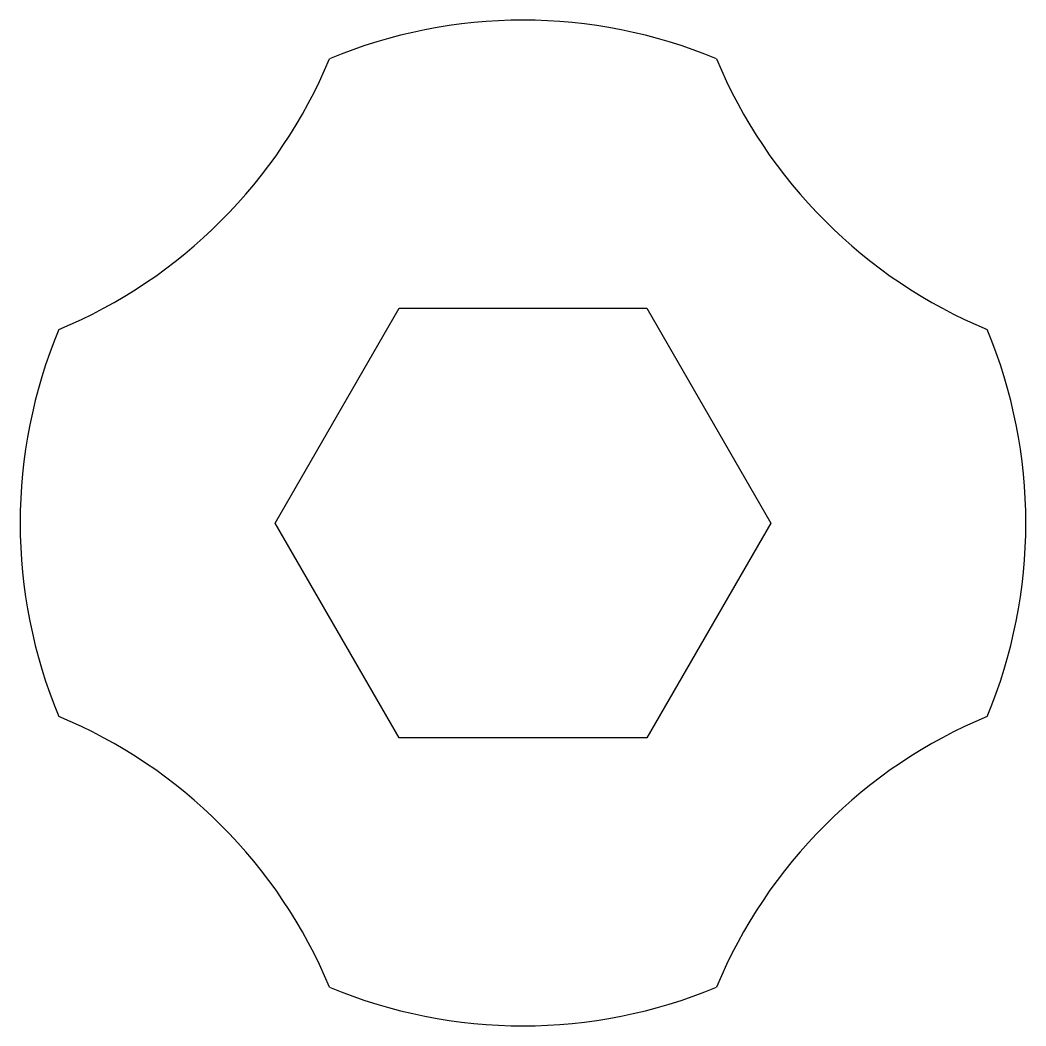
# Model space of a CAD drawing. Header units: millimetres. Extents: x 0 to 26, y 0 to 26.
import ezdxf

# ---------------------------------------------------------------- set-up
doc = ezdxf.new("R2010")
doc.units = ezdxf.units.MM

msp = doc.modelspace()

# ---------------------------------------------------------------- linework, layer by layer
at = {"color": 7, "linetype": 'Continuous', "lineweight": 25}
for p, q in [((6.591, 13), (9.796, 18.55)), ((9.796, 18.55), (16.204, 18.55)), ((16.204, 18.55), (19.409, 13)), ((9.796, 7.45), (6.591, 13)), ((19.409, 13), (16.204, 7.45)), ((16.204, 7.45), (9.796, 7.45))]:
    msp.add_line(p, q, dxfattribs=at)
for centre, start, end in [((13, 13), 67.3801, 112.6199), ((-4, 30), 292.6199, 337.3801), ((30, 30), 202.6199, 247.3801), ((13, 13), 157.3801, 202.6199), ((13, 13), 337.3801, 22.6199), ((-4, -4), 22.6199, 67.3801), ((30, -4), 112.6199, 157.3801), ((13, 13), 247.3801, 292.6199)]:
    msp.add_arc(centre, 13, start, end, dxfattribs=at)

doc.saveas('drawing.dxf')
